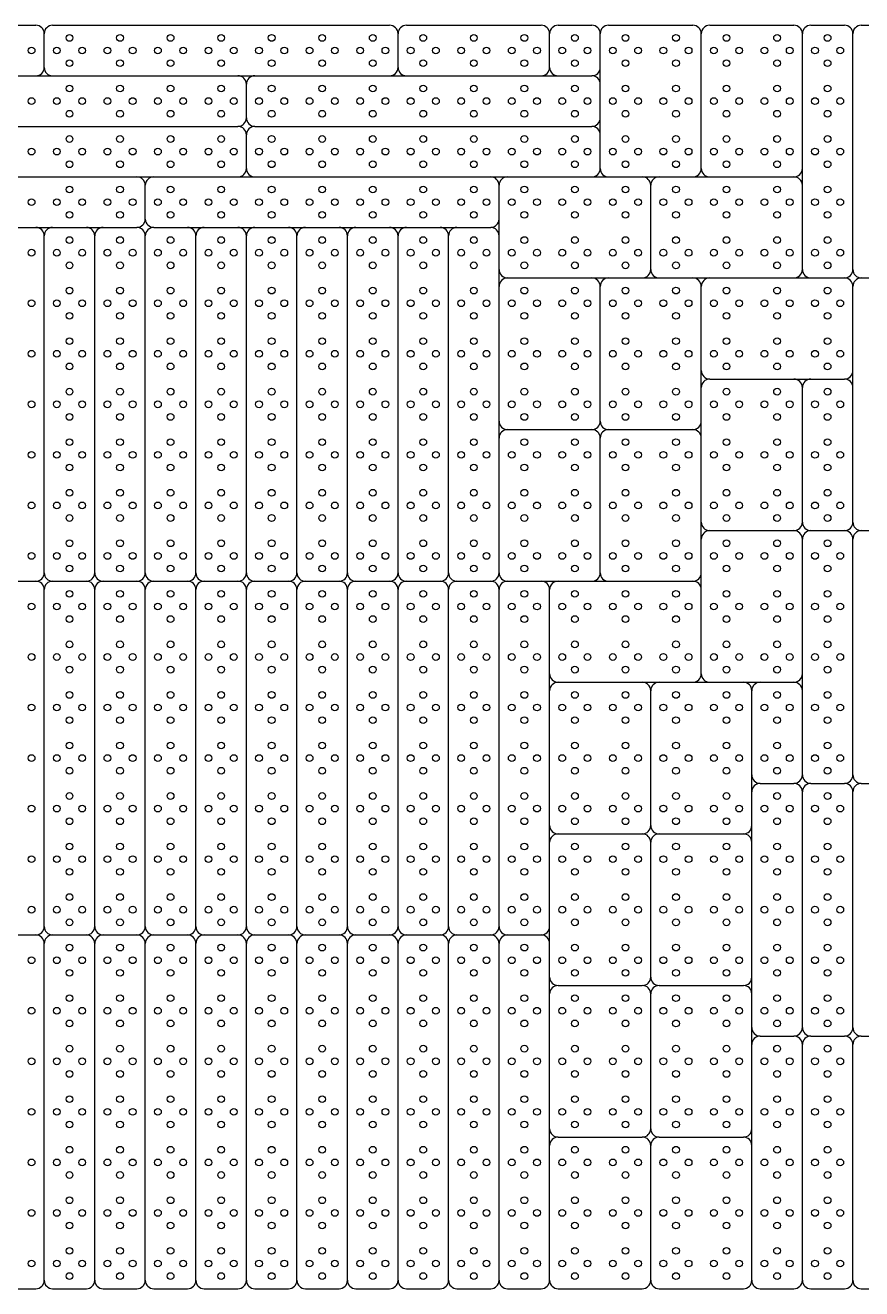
# Model space of a CAD drawing. Header units: millimetres. Extents: x 0 to 12750, y 0 to 750.
# Drawn here: x 11749 to 12245, y 0 to 750 of the extents above; entities that cross this region are included whole.
import ezdxf

# ---------------------------------------------------------------- set-up
doc = ezdxf.new("R2010")
doc.units = ezdxf.units.MM

msp = doc.modelspace()

# ---------------------------------------------------------------- linework, layer by layer
at = {"color": 7}
for p, q in [((11555, 750), (11755, 750)), ((11765, 750), (11965, 750)), ((11975, 750), (12055, 750)), ((12065, 750), (12085, 750)), ((12095, 750), (12145, 750)), ((12155, 750), (12205, 750)), ((12215, 750), (12235, 750)), ((12245, 750), (12265, 750)), ((11760, 725), (11760, 745)), ((11970, 725), (11970, 745)), ((12060, 725), (12060, 745)), ((12090, 725), (12090, 745)), ((12150, 665), (12150, 745)), ((12210, 665), (12210, 745)), ((12240, 605), (12240, 745)), ((11675, 720), (11755, 720)), ((11755, 720), (11765, 720)), ((11765, 720), (11875, 720)), ((11875, 720), (11885, 720)), ((11885, 720), (11965, 720)), ((11965, 720), (11975, 720)), ((11975, 720), (12055, 720)), ((12055, 720), (12065, 720)), ((12065, 720), (12085, 720)), ((12090, 715), (12090, 725)), ((11880, 695), (11880, 715)), ((12090, 695), (12090, 715)), ((11675, 690), (11875, 690)), ((11885, 690), (12085, 690)), ((12090, 685), (12090, 695)), ((11880, 665), (11880, 685)), ((12090, 665), (12090, 685)), ((11675, 660), (11815, 660)), ((11815, 660), (11825, 660)), ((11825, 660), (11875, 660)), ((11875, 660), (11885, 660)), ((11885, 660), (12025, 660)), ((12025, 660), (12035, 660)), ((12035, 660), (12085, 660)), ((12085, 660), (12095, 660)), ((12095, 660), (12115, 660)), ((12115, 660), (12125, 660)), ((12125, 660), (12145, 660)), ((12145, 660), (12155, 660)), ((12155, 660), (12205, 660)), ((12210, 655), (12210, 665)), ((11820, 635), (11820, 655)), ((12030, 635), (12030, 655)), ((12120, 605), (12120, 655)), ((12210, 605), (12210, 655)), ((11735, 630), (11755, 630)), ((11755, 630), (11765, 630)), ((11765, 630), (11785, 630)), ((11785, 630), (11795, 630)), ((11795, 630), (11815, 630)), ((11825, 630), (11845, 630)), ((11845, 630), (11855, 630)), ((11855, 630), (11875, 630)), ((11875, 630), (11885, 630)), ((11885, 630), (11905, 630)), ((11905, 630), (11915, 630)), ((11915, 630), (11935, 630)), ((11935, 630), (11945, 630)), ((11945, 630), (11965, 630)), ((11965, 630), (11975, 630)), ((11975, 630), (11995, 630)), ((11995, 630), (12005, 630)), ((12005, 630), (12025, 630)), ((12030, 625), (12030, 635)), ((11760, 425), (11760, 625)), ((11790, 425), (11790, 625)), ((11820, 425), (11820, 625)), ((11850, 425), (11850, 625)), ((11880, 425), (11880, 625)), ((11910, 425), (11910, 625)), ((11940, 425), (11940, 625)), ((11970, 425), (11970, 625)), ((12000, 425), (12000, 625)), ((12030, 605), (12030, 625)), ((12030, 595), (12030, 605)), ((12035, 600), (12085, 600)), ((12085, 600), (12095, 600)), ((12095, 600), (12115, 600)), ((12115, 600), (12125, 600)), ((12125, 600), (12145, 600)), ((12145, 600), (12155, 600)), ((12155, 600), (12205, 600)), ((12205, 600), (12215, 600)), ((12215, 600), (12235, 600)), ((12245, 600), (12265, 600)), ((12030, 515), (12030, 595)), ((12090, 515), (12090, 595)), ((12150, 545), (12150, 595)), ((12240, 545), (12240, 595)), ((12150, 535), (12150, 545)), ((12155, 540), (12205, 540)), ((12205, 540), (12215, 540)), ((12215, 540), (12235, 540)), ((12240, 535), (12240, 545)), ((12150, 515), (12150, 535)), ((12210, 455), (12210, 535)), ((12240, 455), (12240, 535)), ((12030, 505), (12030, 515)), ((12035, 510), (12085, 510)), ((12095, 510), (12145, 510)), ((12150, 505), (12150, 515)), ((12030, 425), (12030, 505)), ((12090, 425), (12090, 505)), ((12150, 455), (12150, 505)), ((12150, 445), (12150, 455)), ((12155, 450), (12205, 450)), ((12215, 450), (12235, 450)), ((12245, 450), (12265, 450)), ((12150, 425), (12150, 445)), ((12210, 365), (12210, 445)), ((12240, 305), (12240, 445)), ((11735, 420), (11755, 420)), ((11765, 420), (11785, 420)), ((11795, 420), (11815, 420)), ((11825, 420), (11845, 420)), ((11855, 420), (11875, 420)), ((11885, 420), (11905, 420)), ((11915, 420), (11935, 420)), ((11945, 420), (11965, 420)), ((11975, 420), (11995, 420)), ((12005, 420), (12025, 420)), ((12035, 420), (12055, 420)), ((12055, 420), (12065, 420)), ((12065, 420), (12085, 420)), ((12085, 420), (12095, 420)), ((12095, 420), (12145, 420)), ((12150, 415), (12150, 425)), ((11760, 215), (11760, 415)), ((11790, 215), (11790, 415)), ((11820, 215), (11820, 415)), ((11850, 215), (11850, 415)), ((11880, 215), (11880, 415)), ((11910, 215), (11910, 415)), ((11940, 215), (11940, 415)), ((11970, 215), (11970, 415)), ((12000, 215), (12000, 415)), ((12030, 215), (12030, 415)), ((12060, 365), (12060, 415)), ((12150, 365), (12150, 415)), ((12060, 355), (12060, 365)), ((12065, 360), (12115, 360)), ((12115, 360), (12125, 360)), ((12125, 360), (12145, 360)), ((12145, 360), (12155, 360)), ((12155, 360), (12175, 360)), ((12175, 360), (12185, 360)), ((12185, 360), (12205, 360)), ((12210, 355), (12210, 365)), ((12060, 275), (12060, 355)), ((12120, 275), (12120, 355)), ((12180, 305), (12180, 355)), ((12210, 305), (12210, 355)), ((12180, 295), (12180, 305)), ((12185, 300), (12205, 300)), ((12215, 300), (12235, 300)), ((12245, 300), (12265, 300)), ((12180, 275), (12180, 295)), ((12210, 155), (12210, 295)), ((12240, 155), (12240, 295)), ((12060, 265), (12060, 275)), ((12065, 270), (12115, 270)), ((12125, 270), (12175, 270)), ((12180, 265), (12180, 275)), ((12060, 215), (12060, 265)), ((12120, 185), (12120, 265)), ((12180, 185), (12180, 265)), ((11735, 210), (11755, 210)), ((11765, 210), (11785, 210)), ((11795, 210), (11815, 210)), ((11825, 210), (11845, 210)), ((11855, 210), (11875, 210)), ((11885, 210), (11905, 210)), ((11915, 210), (11935, 210)), ((11945, 210), (11965, 210)), ((11975, 210), (11995, 210)), ((12005, 210), (12025, 210)), ((12035, 210), (12055, 210)), ((12060, 205), (12060, 215)), ((11760, 5), (11760, 205)), ((11790, 5), (11790, 205)), ((11820, 5), (11820, 205)), ((11850, 5), (11850, 205)), ((11880, 5), (11880, 205)), ((11910, 5), (11910, 205)), ((11940, 5), (11940, 205)), ((11970, 5), (11970, 205)), ((12000, 5), (12000, 205)), ((12030, 5), (12030, 205)), ((12060, 185), (12060, 205)), ((12060, 175), (12060, 185)), ((12065, 180), (12115, 180)), ((12125, 180), (12175, 180)), ((12180, 175), (12180, 185)), ((12060, 95), (12060, 175)), ((12120, 95), (12120, 175)), ((12180, 155), (12180, 175)), ((12180, 145), (12180, 155)), ((12185, 150), (12205, 150)), ((12215, 150), (12235, 150)), ((12245, 150), (12265, 150)), ((12180, 95), (12180, 145)), ((12210, 5), (12210, 145)), ((12240, 5), (12240, 145)), ((12060, 85), (12060, 95)), ((12065, 90), (12115, 90)), ((12125, 90), (12175, 90)), ((12180, 85), (12180, 95)), ((12060, 5), (12060, 85)), ((12120, 5), (12120, 85)), ((12180, 5), (12180, 85)), ((11735, 0), (11755, 0)), ((11765, 0), (11785, 0)), ((11795, 0), (11815, 0)), ((11825, 0), (11845, 0)), ((11855, 0), (11875, 0)), ((11885, 0), (11905, 0)), ((11915, 0), (11935, 0)), ((11945, 0), (11965, 0)), ((11975, 0), (11995, 0)), ((12005, 0), (12025, 0)), ((12035, 0), (12055, 0)), ((12065, 0), (12115, 0)), ((12125, 0), (12175, 0)), ((12185, 0), (12205, 0)), ((12215, 0), (12235, 0)), ((12245, 0), (12265, 0))]:
    msp.add_line(p, q, dxfattribs=at)
at = {"color": 1}
for centre in [(11775, 742.5), (11805, 742.5), (11835, 742.5), (11865, 742.5), (11895, 742.5), (11925, 742.5), (11955, 742.5), (11985, 742.5), (12015, 742.5), (12045, 742.5), (12075, 742.5), (12105, 742.5), (12135, 742.5), (12165, 742.5), (12195, 742.5), (12225, 742.5), (11752.5, 735), (11767.5, 735), (11782.5, 735), (11797.5, 735), (11812.5, 735), (11827.5, 735), (11842.5, 735), (11857.5, 735), (11872.5, 735), (11887.5, 735), (11902.5, 735), (11917.5, 735), (11932.5, 735), (11947.5, 735), (11962.5, 735), (11977.5, 735), (11992.5, 735), (12007.5, 735), (12022.5, 735), (12037.5, 735), (12052.5, 735), (12067.5, 735), (12082.5, 735), (12097.5, 735), (12112.5, 735), (12127.5, 735), (12142.5, 735), (12157.5, 735), (12172.5, 735), (12187.5, 735), (12202.5, 735), (12217.5, 735), (12232.5, 735), (11775, 727.5), (11805, 727.5), (11835, 727.5), (11865, 727.5), (11895, 727.5), (11925, 727.5), (11955, 727.5), (11985, 727.5), (12015, 727.5), (12045, 727.5), (12075, 727.5), (12105, 727.5), (12135, 727.5), (12165, 727.5), (12195, 727.5), (12225, 727.5), (11775, 712.5), (11805, 712.5), (11835, 712.5), (11865, 712.5), (11895, 712.5), (11925, 712.5), (11955, 712.5), (11985, 712.5), (12015, 712.5), (12045, 712.5), (12075, 712.5), (12105, 712.5), (12135, 712.5), (12165, 712.5), (12195, 712.5), (12225, 712.5), (11752.5, 705), (11767.5, 705), (11782.5, 705), (11797.5, 705), (11812.5, 705), (11827.5, 705), (11842.5, 705), (11857.5, 705), (11872.5, 705), (11887.5, 705), (11902.5, 705), (11917.5, 705), (11932.5, 705), (11947.5, 705), (11962.5, 705), (11977.5, 705), (11992.5, 705), (12007.5, 705), (12022.5, 705), (12037.5, 705), (12052.5, 705), (12067.5, 705), (12082.5, 705), (12097.5, 705), (12112.5, 705), (12127.5, 705), (12142.5, 705), (12157.5, 705), (12172.5, 705), (12187.5, 705), (12202.5, 705), (12217.5, 705), (12232.5, 705), (11775, 697.5), (11805, 697.5), (11835, 697.5), (11865, 697.5), (11895, 697.5), (11925, 697.5), (11955, 697.5), (11985, 697.5), (12015, 697.5), (12045, 697.5), (12075, 697.5), (12105, 697.5), (12135, 697.5), (12165, 697.5), (12195, 697.5), (12225, 697.5), (11775, 682.5), (11805, 682.5), (11835, 682.5), (11865, 682.5), (11895, 682.5), (11925, 682.5), (11955, 682.5), (11985, 682.5), (12015, 682.5), (12045, 682.5), (12075, 682.5), (12105, 682.5), (12135, 682.5), (12165, 682.5), (12195, 682.5), (12225, 682.5), (11752.5, 675), (11767.5, 675), (11782.5, 675), (11797.5, 675), (11812.5, 675), (11827.5, 675), (11842.5, 675), (11857.5, 675), (11872.5, 675), (11887.5, 675), (11902.5, 675), (11917.5, 675), (11932.5, 675), (11947.5, 675), (11962.5, 675), (11977.5, 675), (11992.5, 675), (12007.5, 675), (12022.5, 675), (12037.5, 675), (12052.5, 675), (12067.5, 675), (12082.5, 675), (12097.5, 675), (12112.5, 675), (12127.5, 675), (12142.5, 675), (12157.5, 675), (12172.5, 675), (12187.5, 675), (12202.5, 675), (12217.5, 675), (12232.5, 675), (11775, 667.5), (11805, 667.5), (11835, 667.5), (11865, 667.5), (11895, 667.5), (11925, 667.5), (11955, 667.5), (11985, 667.5), (12015, 667.5), (12045, 667.5), (12075, 667.5), (12105, 667.5), (12135, 667.5), (12165, 667.5), (12195, 667.5), (12225, 667.5), (11775, 652.5), (11805, 652.5), (11835, 652.5), (11865, 652.5), (11895, 652.5), (11925, 652.5), (11955, 652.5), (11985, 652.5), (12015, 652.5), (12045, 652.5), (12075, 652.5), (12105, 652.5), (12135, 652.5), (12165, 652.5), (12195, 652.5), (12225, 652.5), (11752.5, 645), (11767.5, 645), (11782.5, 645), (11797.5, 645), (11812.5, 645), (11827.5, 645), (11842.5, 645), (11857.5, 645), (11872.5, 645), (11887.5, 645), (11902.5, 645), (11917.5, 645), (11932.5, 645), (11947.5, 645), (11962.5, 645), (11977.5, 645), (11992.5, 645), (12007.5, 645), (12022.5, 645), (12037.5, 645), (12052.5, 645), (12067.5, 645), (12082.5, 645), (12097.5, 645), (12112.5, 645), (12127.5, 645), (12142.5, 645), (12157.5, 645), (12172.5, 645), (12187.5, 645), (12202.5, 645), (12217.5, 645), (12232.5, 645), (11775, 637.5), (11805, 637.5), (11835, 637.5), (11865, 637.5), (11895, 637.5), (11925, 637.5), (11955, 637.5), (11985, 637.5), (12015, 637.5), (12045, 637.5), (12075, 637.5), (12105, 637.5), (12135, 637.5), (12165, 637.5), (12195, 637.5), (12225, 637.5), (11775, 622.5), (11805, 622.5), (11835, 622.5), (11865, 622.5), (11895, 622.5), (11925, 622.5), (11955, 622.5), (11985, 622.5), (12015, 622.5), (12045, 622.5), (12075, 622.5), (12105, 622.5), (12135, 622.5), (12165, 622.5), (12195, 622.5), (12225, 622.5), (11752.5, 615), (11767.5, 615), (11782.5, 615), (11797.5, 615), (11812.5, 615), (11827.5, 615), (11842.5, 615), (11857.5, 615), (11872.5, 615), (11887.5, 615), (11902.5, 615), (11917.5, 615), (11932.5, 615), (11947.5, 615), (11962.5, 615), (11977.5, 615), (11992.5, 615), (12007.5, 615), (12022.5, 615), (12037.5, 615), (12052.5, 615), (12067.5, 615), (12082.5, 615), (12097.5, 615), (12112.5, 615), (12127.5, 615), (12142.5, 615), (12157.5, 615), (12172.5, 615), (12187.5, 615), (12202.5, 615), (12217.5, 615), (12232.5, 615), (11775, 607.5), (11805, 607.5), (11835, 607.5), (11865, 607.5), (11895, 607.5), (11925, 607.5), (11955, 607.5), (11985, 607.5), (12015, 607.5), (12045, 607.5), (12075, 607.5), (12105, 607.5), (12135, 607.5), (12165, 607.5), (12195, 607.5), (12225, 607.5), (11775, 592.5), (11805, 592.5), (11835, 592.5), (11865, 592.5), (11895, 592.5), (11925, 592.5), (11955, 592.5), (11985, 592.5), (12015, 592.5), (12045, 592.5), (12075, 592.5), (12105, 592.5), (12135, 592.5), (12165, 592.5), (12195, 592.5), (12225, 592.5), (11752.5, 585), (11767.5, 585), (11782.5, 585), (11797.5, 585), (11812.5, 585), (11827.5, 585), (11842.5, 585), (11857.5, 585), (11872.5, 585), (11887.5, 585), (11902.5, 585), (11917.5, 585), (11932.5, 585), (11947.5, 585), (11962.5, 585), (11977.5, 585), (11992.5, 585), (12007.5, 585), (12022.5, 585), (12037.5, 585), (12052.5, 585), (12067.5, 585), (12082.5, 585), (12097.5, 585), (12112.5, 585), (12127.5, 585), (12142.5, 585), (12157.5, 585), (12172.5, 585), (12187.5, 585), (12202.5, 585), (12217.5, 585), (12232.5, 585), (11775, 577.5), (11805, 577.5), (11835, 577.5), (11865, 577.5), (11895, 577.5), (11925, 577.5), (11955, 577.5), (11985, 577.5), (12015, 577.5), (12045, 577.5), (12075, 577.5), (12105, 577.5), (12135, 577.5), (12165, 577.5), (12195, 577.5), (12225, 577.5), (11775, 562.5), (11805, 562.5), (11835, 562.5), (11865, 562.5), (11895, 562.5), (11925, 562.5), (11955, 562.5), (11985, 562.5), (12015, 562.5), (12045, 562.5), (12075, 562.5), (12105, 562.5), (12135, 562.5), (12165, 562.5), (12195, 562.5), (12225, 562.5), (11752.5, 555), (11767.5, 555), (11782.5, 555), (11797.5, 555), (11812.5, 555), (11827.5, 555), (11842.5, 555), (11857.5, 555), (11872.5, 555), (11887.5, 555), (11902.5, 555), (11917.5, 555), (11932.5, 555), (11947.5, 555), (11962.5, 555), (11977.5, 555), (11992.5, 555), (12007.5, 555), (12022.5, 555), (12037.5, 555), (12052.5, 555), (12067.5, 555), (12082.5, 555), (12097.5, 555), (12112.5, 555), (12127.5, 555), (12142.5, 555), (12157.5, 555), (12172.5, 555), (12187.5, 555), (12202.5, 555), (12217.5, 555), (12232.5, 555), (11775, 547.5), (11805, 547.5), (11835, 547.5), (11865, 547.5), (11895, 547.5), (11925, 547.5), (11955, 547.5), (11985, 547.5), (12015, 547.5), (12045, 547.5), (12075, 547.5), (12105, 547.5), (12135, 547.5), (12165, 547.5), (12195, 547.5), (12225, 547.5), (11775, 532.5), (11805, 532.5), (11835, 532.5), (11865, 532.5), (11895, 532.5), (11925, 532.5), (11955, 532.5), (11985, 532.5), (12015, 532.5), (12045, 532.5), (12075, 532.5), (12105, 532.5), (12135, 532.5), (12165, 532.5), (12195, 532.5), (12225, 532.5), (11752.5, 525), (11767.5, 525), (11782.5, 525), (11797.5, 525), (11812.5, 525), (11827.5, 525), (11842.5, 525), (11857.5, 525), (11872.5, 525), (11887.5, 525), (11902.5, 525), (11917.5, 525), (11932.5, 525), (11947.5, 525), (11962.5, 525), (11977.5, 525), (11992.5, 525), (12007.5, 525), (12022.5, 525), (12037.5, 525), (12052.5, 525), (12067.5, 525), (12082.5, 525), (12097.5, 525), (12112.5, 525), (12127.5, 525), (12142.5, 525), (12157.5, 525), (12172.5, 525), (12187.5, 525), (12202.5, 525), (12217.5, 525), (12232.5, 525), (11775, 517.5), (11805, 517.5), (11835, 517.5), (11865, 517.5), (11895, 517.5), (11925, 517.5), (11955, 517.5), (11985, 517.5), (12015, 517.5), (12045, 517.5), (12075, 517.5), (12105, 517.5), (12135, 517.5), (12165, 517.5), (12195, 517.5), (12225, 517.5), (11775, 502.5), (11805, 502.5), (11835, 502.5), (11865, 502.5), (11895, 502.5), (11925, 502.5), (11955, 502.5), (11985, 502.5), (12015, 502.5), (12045, 502.5), (12075, 502.5), (12105, 502.5), (12135, 502.5), (12165, 502.5), (12195, 502.5), (12225, 502.5), (11752.5, 495), (11767.5, 495), (11782.5, 495), (11797.5, 495), (11812.5, 495), (11827.5, 495), (11842.5, 495), (11857.5, 495), (11872.5, 495), (11887.5, 495), (11902.5, 495), (11917.5, 495), (11932.5, 495), (11947.5, 495), (11962.5, 495), (11977.5, 495), (11992.5, 495), (12007.5, 495), (12022.5, 495), (12037.5, 495), (12052.5, 495), (12067.5, 495), (12082.5, 495), (12097.5, 495), (12112.5, 495), (12127.5, 495), (12142.5, 495), (12157.5, 495), (12172.5, 495), (12187.5, 495), (12202.5, 495), (12217.5, 495), (12232.5, 495), (11775, 487.5), (11805, 487.5), (11835, 487.5), (11865, 487.5), (11895, 487.5), (11925, 487.5), (11955, 487.5), (11985, 487.5), (12015, 487.5), (12045, 487.5), (12075, 487.5), (12105, 487.5), (12135, 487.5), (12165, 487.5), (12195, 487.5), (12225, 487.5), (11775, 472.5), (11805, 472.5), (11835, 472.5), (11865, 472.5), (11895, 472.5), (11925, 472.5), (11955, 472.5), (11985, 472.5), (12015, 472.5), (12045, 472.5), (12075, 472.5), (12105, 472.5), (12135, 472.5), (12165, 472.5), (12195, 472.5), (12225, 472.5), (11752.5, 465), (11767.5, 465), (11782.5, 465), (11797.5, 465), (11812.5, 465), (11827.5, 465), (11842.5, 465), (11857.5, 465), (11872.5, 465), (11887.5, 465), (11902.5, 465), (11917.5, 465), (11932.5, 465), (11947.5, 465), (11962.5, 465), (11977.5, 465), (11992.5, 465), (12007.5, 465), (12022.5, 465), (12037.5, 465), (12052.5, 465), (12067.5, 465), (12082.5, 465), (12097.5, 465), (12112.5, 465), (12127.5, 465), (12142.5, 465), (12157.5, 465), (12172.5, 465), (12187.5, 465), (12202.5, 465), (12217.5, 465), (12232.5, 465), (11775, 457.5), (11805, 457.5), (11835, 457.5), (11865, 457.5), (11895, 457.5), (11925, 457.5), (11955, 457.5), (11985, 457.5), (12015, 457.5), (12045, 457.5), (12075, 457.5), (12105, 457.5), (12135, 457.5), (12165, 457.5), (12195, 457.5), (12225, 457.5), (11775, 442.5), (11805, 442.5), (11835, 442.5), (11865, 442.5), (11895, 442.5), (11925, 442.5), (11955, 442.5), (11985, 442.5), (12015, 442.5), (12045, 442.5), (12075, 442.5), (12105, 442.5), (12135, 442.5), (12165, 442.5), (12195, 442.5), (12225, 442.5), (11752.5, 435), (11767.5, 435), (11782.5, 435), (11797.5, 435), (11812.5, 435), (11827.5, 435), (11842.5, 435), (11857.5, 435), (11872.5, 435), (11887.5, 435), (11902.5, 435), (11917.5, 435), (11932.5, 435), (11947.5, 435), (11962.5, 435), (11977.5, 435), (11992.5, 435), (12007.5, 435), (12022.5, 435), (12037.5, 435), (12052.5, 435), (12067.5, 435), (12082.5, 435), (12097.5, 435), (12112.5, 435), (12127.5, 435), (12142.5, 435), (12157.5, 435), (12172.5, 435), (12187.5, 435), (12202.5, 435), (12217.5, 435), (12232.5, 435), (11775, 427.5), (11805, 427.5), (11835, 427.5), (11865, 427.5), (11895, 427.5), (11925, 427.5), (11955, 427.5), (11985, 427.5), (12015, 427.5), (12045, 427.5), (12075, 427.5), (12105, 427.5), (12135, 427.5), (12165, 427.5), (12195, 427.5), (12225, 427.5), (11775, 412.5), (11805, 412.5), (11835, 412.5), (11865, 412.5), (11895, 412.5), (11925, 412.5), (11955, 412.5), (11985, 412.5), (12015, 412.5), (12045, 412.5), (12075, 412.5), (12105, 412.5), (12135, 412.5), (12165, 412.5), (12195, 412.5), (12225, 412.5), (11752.5, 405), (11767.5, 405), (11782.5, 405), (11797.5, 405), (11812.5, 405), (11827.5, 405), (11842.5, 405), (11857.5, 405), (11872.5, 405), (11887.5, 405), (11902.5, 405), (11917.5, 405), (11932.5, 405), (11947.5, 405), (11962.5, 405), (11977.5, 405), (11992.5, 405), (12007.5, 405), (12022.5, 405), (12037.5, 405), (12052.5, 405), (12067.5, 405), (12082.5, 405), (12097.5, 405), (12112.5, 405), (12127.5, 405), (12142.5, 405), (12157.5, 405), (12172.5, 405), (12187.5, 405), (12202.5, 405), (12217.5, 405), (12232.5, 405), (11775, 397.5), (11805, 397.5), (11835, 397.5), (11865, 397.5), (11895, 397.5), (11925, 397.5), (11955, 397.5), (11985, 397.5), (12015, 397.5), (12045, 397.5), (12075, 397.5), (12105, 397.5), (12135, 397.5), (12165, 397.5), (12195, 397.5), (12225, 397.5), (11775, 382.5), (11805, 382.5), (11835, 382.5), (11865, 382.5), (11895, 382.5), (11925, 382.5), (11955, 382.5), (11985, 382.5), (12015, 382.5), (12045, 382.5), (12075, 382.5), (12105, 382.5), (12135, 382.5), (12165, 382.5), (12195, 382.5), (12225, 382.5), (11752.5, 375), (11767.5, 375), (11782.5, 375), (11797.5, 375), (11812.5, 375), (11827.5, 375), (11842.5, 375), (11857.5, 375), (11872.5, 375), (11887.5, 375), (11902.5, 375), (11917.5, 375), (11932.5, 375), (11947.5, 375), (11962.5, 375), (11977.5, 375), (11992.5, 375), (12007.5, 375), (12022.5, 375), (12037.5, 375), (12052.5, 375), (12067.5, 375), (12082.5, 375), (12097.5, 375), (12112.5, 375), (12127.5, 375), (12142.5, 375), (12157.5, 375), (12172.5, 375), (12187.5, 375), (12202.5, 375), (12217.5, 375), (12232.5, 375), (11775, 367.5), (11805, 367.5), (11835, 367.5), (11865, 367.5), (11895, 367.5), (11925, 367.5), (11955, 367.5), (11985, 367.5), (12015, 367.5), (12045, 367.5), (12075, 367.5), (12105, 367.5), (12135, 367.5), (12165, 367.5), (12195, 367.5), (12225, 367.5), (11775, 352.5), (11805, 352.5), (11835, 352.5), (11865, 352.5), (11895, 352.5), (11925, 352.5), (11955, 352.5), (11985, 352.5), (12015, 352.5), (12045, 352.5), (12075, 352.5), (12105, 352.5), (12135, 352.5), (12165, 352.5), (12195, 352.5), (12225, 352.5), (11752.5, 345), (11767.5, 345), (11782.5, 345), (11797.5, 345), (11812.5, 345), (11827.5, 345), (11842.5, 345), (11857.5, 345), (11872.5, 345), (11887.5, 345), (11902.5, 345), (11917.5, 345), (11932.5, 345), (11947.5, 345), (11962.5, 345), (11977.5, 345), (11992.5, 345), (12007.5, 345), (12022.5, 345), (12037.5, 345), (12052.5, 345), (12067.5, 345), (12082.5, 345), (12097.5, 345), (12112.5, 345), (12127.5, 345), (12142.5, 345), (12157.5, 345), (12172.5, 345), (12187.5, 345), (12202.5, 345), (12217.5, 345), (12232.5, 345), (11775, 337.5), (11805, 337.5), (11835, 337.5), (11865, 337.5), (11895, 337.5), (11925, 337.5), (11955, 337.5), (11985, 337.5), (12015, 337.5), (12045, 337.5), (12075, 337.5), (12105, 337.5), (12135, 337.5), (12165, 337.5), (12195, 337.5), (12225, 337.5), (11775, 322.5), (11805, 322.5), (11835, 322.5), (11865, 322.5), (11895, 322.5), (11925, 322.5), (11955, 322.5), (11985, 322.5), (12015, 322.5), (12045, 322.5), (12075, 322.5), (12105, 322.5), (12135, 322.5), (12165, 322.5), (12195, 322.5), (12225, 322.5), (11752.5, 315), (11767.5, 315), (11782.5, 315), (11797.5, 315), (11812.5, 315), (11827.5, 315), (11842.5, 315), (11857.5, 315), (11872.5, 315), (11887.5, 315), (11902.5, 315), (11917.5, 315), (11932.5, 315), (11947.5, 315), (11962.5, 315), (11977.5, 315), (11992.5, 315), (12007.5, 315), (12022.5, 315), (12037.5, 315), (12052.5, 315), (12067.5, 315), (12082.5, 315), (12097.5, 315), (12112.5, 315), (12127.5, 315), (12142.5, 315), (12157.5, 315), (12172.5, 315), (12187.5, 315), (12202.5, 315), (12217.5, 315), (12232.5, 315), (11775, 307.5), (11805, 307.5), (11835, 307.5), (11865, 307.5), (11895, 307.5), (11925, 307.5), (11955, 307.5), (11985, 307.5), (12015, 307.5), (12045, 307.5), (12075, 307.5), (12105, 307.5), (12135, 307.5), (12165, 307.5), (12195, 307.5), (12225, 307.5), (11775, 292.5), (11805, 292.5), (11835, 292.5), (11865, 292.5), (11895, 292.5), (11925, 292.5), (11955, 292.5), (11985, 292.5), (12015, 292.5), (12045, 292.5), (12075, 292.5), (12105, 292.5), (12135, 292.5), (12165, 292.5), (12195, 292.5), (12225, 292.5), (11752.5, 285), (11767.5, 285), (11782.5, 285), (11797.5, 285), (11812.5, 285), (11827.5, 285), (11842.5, 285), (11857.5, 285), (11872.5, 285), (11887.5, 285), (11902.5, 285), (11917.5, 285), (11932.5, 285), (11947.5, 285), (11962.5, 285), (11977.5, 285), (11992.5, 285), (12007.5, 285), (12022.5, 285), (12037.5, 285), (12052.5, 285), (12067.5, 285), (12082.5, 285), (12097.5, 285), (12112.5, 285), (12127.5, 285), (12142.5, 285), (12157.5, 285), (12172.5, 285), (12187.5, 285), (12202.5, 285), (12217.5, 285), (12232.5, 285), (11775, 277.5), (11805, 277.5), (11835, 277.5), (11865, 277.5), (11895, 277.5), (11925, 277.5), (11955, 277.5), (11985, 277.5), (12015, 277.5), (12045, 277.5), (12075, 277.5), (12105, 277.5), (12135, 277.5), (12165, 277.5), (12195, 277.5), (12225, 277.5), (11775, 262.5), (11805, 262.5), (11835, 262.5), (11865, 262.5), (11895, 262.5), (11925, 262.5), (11955, 262.5), (11985, 262.5), (12015, 262.5), (12045, 262.5), (12075, 262.5), (12105, 262.5), (12135, 262.5), (12165, 262.5), (12195, 262.5), (12225, 262.5), (11752.5, 255), (11767.5, 255), (11782.5, 255), (11797.5, 255), (11812.5, 255), (11827.5, 255), (11842.5, 255), (11857.5, 255), (11872.5, 255), (11887.5, 255), (11902.5, 255), (11917.5, 255), (11932.5, 255), (11947.5, 255), (11962.5, 255), (11977.5, 255), (11992.5, 255), (12007.5, 255), (12022.5, 255), (12037.5, 255), (12052.5, 255), (12067.5, 255), (12082.5, 255), (12097.5, 255), (12112.5, 255), (12127.5, 255), (12142.5, 255), (12157.5, 255), (12172.5, 255), (12187.5, 255), (12202.5, 255), (12217.5, 255), (12232.5, 255), (11775, 247.5), (11805, 247.5), (11835, 247.5), (11865, 247.5), (11895, 247.5), (11925, 247.5), (11955, 247.5), (11985, 247.5), (12015, 247.5), (12045, 247.5), (12075, 247.5), (12105, 247.5), (12135, 247.5), (12165, 247.5), (12195, 247.5), (12225, 247.5), (11775, 232.5), (11805, 232.5), (11835, 232.5), (11865, 232.5), (11895, 232.5), (11925, 232.5), (11955, 232.5), (11985, 232.5), (12015, 232.5), (12045, 232.5), (12075, 232.5), (12105, 232.5), (12135, 232.5), (12165, 232.5), (12195, 232.5), (12225, 232.5), (11752.5, 225), (11767.5, 225), (11782.5, 225), (11797.5, 225), (11812.5, 225), (11827.5, 225), (11842.5, 225), (11857.5, 225), (11872.5, 225), (11887.5, 225), (11902.5, 225), (11917.5, 225), (11932.5, 225), (11947.5, 225), (11962.5, 225), (11977.5, 225), (11992.5, 225), (12007.5, 225), (12022.5, 225), (12037.5, 225), (12052.5, 225), (12067.5, 225), (12082.5, 225), (12097.5, 225), (12112.5, 225), (12127.5, 225), (12142.5, 225), (12157.5, 225), (12172.5, 225), (12187.5, 225), (12202.5, 225), (12217.5, 225), (12232.5, 225), (11775, 217.5), (11805, 217.5), (11835, 217.5), (11865, 217.5), (11895, 217.5), (11925, 217.5), (11955, 217.5), (11985, 217.5), (12015, 217.5), (12045, 217.5), (12075, 217.5), (12105, 217.5), (12135, 217.5), (12165, 217.5), (12195, 217.5), (12225, 217.5), (11775, 202.5), (11805, 202.5), (11835, 202.5), (11865, 202.5), (11895, 202.5), (11925, 202.5), (11955, 202.5), (11985, 202.5), (12015, 202.5), (12045, 202.5), (12075, 202.5), (12105, 202.5), (12135, 202.5), (12165, 202.5), (12195, 202.5), (12225, 202.5), (11752.5, 195), (11767.5, 195), (11782.5, 195), (11797.5, 195), (11812.5, 195), (11827.5, 195), (11842.5, 195), (11857.5, 195), (11872.5, 195), (11887.5, 195), (11902.5, 195), (11917.5, 195), (11932.5, 195), (11947.5, 195), (11962.5, 195), (11977.5, 195), (11992.5, 195), (12007.5, 195), (12022.5, 195), (12037.5, 195), (12052.5, 195), (12067.5, 195), (12082.5, 195), (12097.5, 195), (12112.5, 195), (12127.5, 195), (12142.5, 195), (12157.5, 195), (12172.5, 195), (12187.5, 195), (12202.5, 195), (12217.5, 195), (12232.5, 195), (11775, 187.5), (11805, 187.5), (11835, 187.5), (11865, 187.5), (11895, 187.5), (11925, 187.5), (11955, 187.5), (11985, 187.5), (12015, 187.5), (12045, 187.5), (12075, 187.5), (12105, 187.5), (12135, 187.5), (12165, 187.5), (12195, 187.5), (12225, 187.5), (11775, 172.5), (11805, 172.5), (11835, 172.5), (11865, 172.5), (11895, 172.5), (11925, 172.5), (11955, 172.5), (11985, 172.5), (12015, 172.5), (12045, 172.5), (12075, 172.5), (12105, 172.5), (12135, 172.5), (12165, 172.5), (12195, 172.5), (12225, 172.5), (11752.5, 165), (11767.5, 165), (11782.5, 165), (11797.5, 165), (11812.5, 165), (11827.5, 165), (11842.5, 165), (11857.5, 165), (11872.5, 165), (11887.5, 165), (11902.5, 165), (11917.5, 165), (11932.5, 165), (11947.5, 165), (11962.5, 165), (11977.5, 165), (11992.5, 165), (12007.5, 165), (12022.5, 165), (12037.5, 165), (12052.5, 165), (12067.5, 165), (12082.5, 165), (12097.5, 165), (12112.5, 165), (12127.5, 165), (12142.5, 165), (12157.5, 165), (12172.5, 165), (12187.5, 165), (12202.5, 165), (12217.5, 165), (12232.5, 165), (11775, 157.5), (11805, 157.5), (11835, 157.5), (11865, 157.5), (11895, 157.5), (11925, 157.5), (11955, 157.5), (11985, 157.5), (12015, 157.5), (12045, 157.5), (12075, 157.5), (12105, 157.5), (12135, 157.5), (12165, 157.5), (12195, 157.5), (12225, 157.5), (11775, 142.5), (11805, 142.5), (11835, 142.5), (11865, 142.5), (11895, 142.5), (11925, 142.5), (11955, 142.5), (11985, 142.5), (12015, 142.5), (12045, 142.5), (12075, 142.5), (12105, 142.5), (12135, 142.5), (12165, 142.5), (12195, 142.5), (12225, 142.5), (11752.5, 135), (11767.5, 135), (11782.5, 135), (11797.5, 135), (11812.5, 135), (11827.5, 135), (11842.5, 135), (11857.5, 135), (11872.5, 135), (11887.5, 135), (11902.5, 135), (11917.5, 135), (11932.5, 135), (11947.5, 135), (11962.5, 135), (11977.5, 135), (11992.5, 135), (12007.5, 135), (12022.5, 135), (12037.5, 135), (12052.5, 135), (12067.5, 135), (12082.5, 135), (12097.5, 135), (12112.5, 135), (12127.5, 135), (12142.5, 135), (12157.5, 135), (12172.5, 135), (12187.5, 135), (12202.5, 135), (12217.5, 135), (12232.5, 135), (11775, 127.5), (11805, 127.5), (11835, 127.5), (11865, 127.5), (11895, 127.5), (11925, 127.5), (11955, 127.5), (11985, 127.5), (12015, 127.5), (12045, 127.5), (12075, 127.5), (12105, 127.5), (12135, 127.5), (12165, 127.5), (12195, 127.5), (12225, 127.5), (11775, 112.5), (11805, 112.5), (11835, 112.5), (11865, 112.5), (11895, 112.5), (11925, 112.5), (11955, 112.5), (11985, 112.5), (12015, 112.5), (12045, 112.5), (12075, 112.5), (12105, 112.5), (12135, 112.5), (12165, 112.5), (12195, 112.5), (12225, 112.5), (11752.5, 105), (11767.5, 105), (11782.5, 105), (11797.5, 105), (11812.5, 105), (11827.5, 105), (11842.5, 105), (11857.5, 105), (11872.5, 105), (11887.5, 105), (11902.5, 105), (11917.5, 105), (11932.5, 105), (11947.5, 105), (11962.5, 105), (11977.5, 105), (11992.5, 105), (12007.5, 105), (12022.5, 105), (12037.5, 105), (12052.5, 105), (12067.5, 105), (12082.5, 105), (12097.5, 105), (12112.5, 105), (12127.5, 105), (12142.5, 105), (12157.5, 105), (12172.5, 105), (12187.5, 105), (12202.5, 105), (12217.5, 105), (12232.5, 105), (11775, 97.5), (11805, 97.5), (11835, 97.5), (11865, 97.5), (11895, 97.5), (11925, 97.5), (11955, 97.5), (11985, 97.5), (12015, 97.5), (12045, 97.5), (12075, 97.5), (12105, 97.5), (12135, 97.5), (12165, 97.5), (12195, 97.5), (12225, 97.5), (11775, 82.5), (11805, 82.5), (11835, 82.5), (11865, 82.5), (11895, 82.5), (11925, 82.5), (11955, 82.5), (11985, 82.5), (12015, 82.5), (12045, 82.5), (12075, 82.5), (12105, 82.5), (12135, 82.5), (12165, 82.5), (12195, 82.5), (12225, 82.5), (11752.5, 75), (11767.5, 75), (11782.5, 75), (11797.5, 75), (11812.5, 75), (11827.5, 75), (11842.5, 75), (11857.5, 75), (11872.5, 75), (11887.5, 75), (11902.5, 75), (11917.5, 75), (11932.5, 75), (11947.5, 75), (11962.5, 75), (11977.5, 75), (11992.5, 75), (12007.5, 75), (12022.5, 75), (12037.5, 75), (12052.5, 75), (12067.5, 75), (12082.5, 75), (12097.5, 75), (12112.5, 75), (12127.5, 75), (12142.5, 75), (12157.5, 75), (12172.5, 75), (12187.5, 75), (12202.5, 75), (12217.5, 75), (12232.5, 75), (11775, 67.5), (11805, 67.5), (11835, 67.5), (11865, 67.5), (11895, 67.5), (11925, 67.5), (11955, 67.5), (11985, 67.5), (12015, 67.5), (12045, 67.5), (12075, 67.5), (12105, 67.5), (12135, 67.5), (12165, 67.5), (12195, 67.5), (12225, 67.5), (11775, 52.5), (11805, 52.5), (11835, 52.5), (11865, 52.5), (11895, 52.5), (11925, 52.5), (11955, 52.5), (11985, 52.5), (12015, 52.5), (12045, 52.5), (12075, 52.5), (12105, 52.5), (12135, 52.5), (12165, 52.5), (12195, 52.5), (12225, 52.5), (11752.5, 45), (11767.5, 45), (11782.5, 45), (11797.5, 45), (11812.5, 45), (11827.5, 45), (11842.5, 45), (11857.5, 45), (11872.5, 45), (11887.5, 45), (11902.5, 45), (11917.5, 45), (11932.5, 45), (11947.5, 45), (11962.5, 45), (11977.5, 45), (11992.5, 45), (12007.5, 45), (12022.5, 45), (12037.5, 45), (12052.5, 45), (12067.5, 45), (12082.5, 45), (12097.5, 45), (12112.5, 45), (12127.5, 45), (12142.5, 45), (12157.5, 45), (12172.5, 45), (12187.5, 45), (12202.5, 45), (12217.5, 45), (12232.5, 45), (11775, 37.5), (11805, 37.5), (11835, 37.5), (11865, 37.5), (11895, 37.5), (11925, 37.5), (11955, 37.5), (11985, 37.5), (12015, 37.5), (12045, 37.5), (12075, 37.5), (12105, 37.5), (12135, 37.5), (12165, 37.5), (12195, 37.5), (12225, 37.5), (11775, 22.5), (11805, 22.5), (11835, 22.5), (11865, 22.5), (11895, 22.5), (11925, 22.5), (11955, 22.5), (11985, 22.5), (12015, 22.5), (12045, 22.5), (12075, 22.5), (12105, 22.5), (12135, 22.5), (12165, 22.5), (12195, 22.5), (12225, 22.5), (11752.5, 15), (11767.5, 15), (11782.5, 15), (11797.5, 15), (11812.5, 15), (11827.5, 15), (11842.5, 15), (11857.5, 15), (11872.5, 15), (11887.5, 15), (11902.5, 15), (11917.5, 15), (11932.5, 15), (11947.5, 15), (11962.5, 15), (11977.5, 15), (11992.5, 15), (12007.5, 15), (12022.5, 15), (12037.5, 15), (12052.5, 15), (12067.5, 15), (12082.5, 15), (12097.5, 15), (12112.5, 15), (12127.5, 15), (12142.5, 15), (12157.5, 15), (12172.5, 15), (12187.5, 15), (12202.5, 15), (12217.5, 15), (12232.5, 15), (11775, 7.5), (11805, 7.5), (11835, 7.5), (11865, 7.5), (11895, 7.5), (11925, 7.5), (11955, 7.5), (11985, 7.5), (12015, 7.5), (12045, 7.5), (12075, 7.5), (12105, 7.5), (12135, 7.5), (12165, 7.5), (12195, 7.5), (12225, 7.5)]:
    msp.add_circle(centre, 2, dxfattribs=at)
at = {"color": 7}
for centre, start, end in [((11755, 745), 0, 90), ((11765, 745), 90, 180), ((11965, 745), 0, 90), ((11975, 745), 90, 180), ((12055, 745), 0, 90), ((12065, 745), 90, 180), ((12085, 745), 0, 90), ((12095, 745), 90, 180), ((12145, 745), 0, 90), ((12155, 745), 90, 180), ((12205, 745), 0, 90), ((12215, 745), 90, 180), ((12235, 745), 0, 90), ((12245, 745), 90, 180), ((11755, 725), -90, 0), ((11765, 725), -180, -90), ((11875, 715), 0, 90), ((11885, 715), 90, 180), ((11965, 725), -90, 0), ((11975, 725), -180, -90), ((12055, 725), -90, 0), ((12065, 725), 180, 270), ((12085, 725), -90, 0), ((12085, 715), 0, 90), ((11875, 695), -90, 0), ((11875, 685), 0, 90), ((11885, 695), -180, -90), ((11885, 685), 90, 180), ((12085, 695), -90, 0), ((12085, 685), 0, 90), ((11815, 655), 0, 90), ((11825, 655), 90, 180), ((11875, 665), -90, 0), ((11885, 665), -180, -90), ((12025, 655), 0, 90), ((12035, 655), 90, 180), ((12085, 665), -90, 0), ((12095, 665), 180, 270), ((12115, 655), 0, 90), ((12125, 655), 90, 180), ((12145, 665), -90, 0), ((12155, 665), 180, 270), ((12205, 665), -90, 0), ((12205, 655), 0, 90), ((11755, 625), 0, 90), ((11765, 625), 90, 180), ((11785, 625), 0, 90), ((11795, 625), 90, 180), ((11815, 635), -90, 0), ((11815, 625), 0, 90), ((11825, 635), -180, -90), ((11825, 625), 90, 180), ((11845, 625), 0, 90), ((11855, 625), 90, 180), ((11875, 625), 0, 90), ((11885, 625), 90, 180), ((11905, 625), 0, 90), ((11915, 625), 90, 180), ((11935, 625), 0, 90), ((11945, 625), 90, 180), ((11965, 625), 0, 90), ((11975, 625), 90, 180), ((11995, 625), 0, 90), ((12005, 625), 90, 180), ((12025, 635), -90, 0), ((12025, 625), 0, 90), ((12035, 605), -180, -90), ((12035, 595), 90, 180), ((12085, 595), 0, 90), ((12095, 595), 90, 180), ((12115, 605), -90, 0), ((12125, 605), -180, -90), ((12145, 595), 0, 90), ((12155, 595), 90, 180), ((12205, 605), -90, 0), ((12215, 605), 180, 270), ((12235, 605), -90, 0), ((12235, 595), 0, 90), ((12245, 605), 180, 270), ((12245, 595), 90, 180), ((12155, 545), -180, -90), ((12155, 535), 90, 180), ((12205, 535), 0, 90), ((12215, 535), 90, 180), ((12235, 545), -90, 0), ((12235, 535), 0, 90), ((12035, 515), 180, 270), ((12035, 505), 90, 180), ((12085, 515), -90, 0), ((12085, 505), 0, 90), ((12095, 515), 180, 270), ((12095, 505), 90, 180), ((12145, 515), -90, 0), ((12145, 505), 0, 90), ((12155, 455), 180, 270), ((12155, 445), 90, 180), ((12205, 455), -90, 0), ((12205, 445), 0, 90), ((12215, 455), 180, 270), ((12215, 445), 90, 180), ((12235, 455), -90, 0), ((12235, 445), 0, 90), ((12245, 455), 180, 270), ((12245, 445), 90, 180), ((11755, 425), -90, 0), ((11755, 415), 0, 90), ((11765, 425), 180, 270), ((11765, 415), 90, 180), ((11785, 425), -90, 0), ((11785, 415), 0, 90), ((11795, 425), 180, 270), ((11795, 415), 90, 180), ((11815, 425), -90, 0), ((11815, 415), 0, 90), ((11825, 425), 180, 270), ((11825, 415), 90, 180), ((11845, 425), -90, 0), ((11845, 415), 0, 90), ((11855, 425), 180, 270), ((11855, 415), 90, 180), ((11875, 425), -90, 0), ((11875, 415), 0, 90), ((11885, 425), 180, 270), ((11885, 415), 90, 180), ((11905, 425), -90, 0), ((11905, 415), 0, 90), ((11915, 425), 180, 270), ((11915, 415), 90, 180), ((11935, 425), -90, 0), ((11935, 415), 0, 90), ((11945, 425), 180, 270), ((11945, 415), 90, 180), ((11965, 425), -90, 0), ((11965, 415), 0, 90), ((11975, 425), 180, 270), ((11975, 415), 90, 180), ((11995, 425), -90, 0), ((11995, 415), 0, 90), ((12005, 425), 180, 270), ((12005, 415), 90, 180), ((12025, 425), -90, 0), ((12025, 415), 0, 90), ((12035, 425), 180, 270), ((12035, 415), 90, 180), ((12055, 415), 0, 90), ((12065, 415), 90, 180), ((12085, 425), -90, 0), ((12095, 425), 180, 270), ((12145, 425), -90, 0), ((12145, 415), 0, 90), ((12065, 365), -180, -90), ((12065, 355), 90, 180), ((12115, 355), 0, 90), ((12125, 355), 90, 180), ((12145, 365), -90, 0), ((12155, 365), 180, 270), ((12175, 355), 0, 90), ((12185, 355), 90, 180), ((12205, 365), -90, 0), ((12205, 355), 0, 90), ((12185, 305), 180, 270), ((12185, 295), 90, 180), ((12205, 305), -90, 0), ((12205, 295), 0, 90), ((12215, 305), 180, 270), ((12215, 295), 90, 180), ((12235, 305), -90, 0), ((12235, 295), 0, 90), ((12245, 305), 180, 270), ((12245, 295), 90, 180), ((12065, 275), 180, 270), ((12065, 265), 90, 180), ((12115, 275), -90, 0), ((12115, 265), 0, 90), ((12125, 275), 180, 270), ((12125, 265), 90, 180), ((12175, 275), -90, 0), ((12175, 265), 0, 90), ((11755, 215), -90, 0), ((11755, 205), 0, 90), ((11765, 215), 180, 270), ((11765, 205), 90, 180), ((11785, 215), -90, 0), ((11785, 205), 0, 90), ((11795, 215), 180, 270), ((11795, 205), 90, 180), ((11815, 215), -90, 0), ((11815, 205), 0, 90), ((11825, 215), 180, 270), ((11825, 205), 90, 180), ((11845, 215), -90, 0), ((11845, 205), 0, 90), ((11855, 215), 180, 270), ((11855, 205), 90, 180), ((11875, 215), -90, 0), ((11875, 205), 0, 90), ((11885, 215), 180, 270), ((11885, 205), 90, 180), ((11905, 215), -90, 0), ((11905, 205), 0, 90), ((11915, 215), 180, 270), ((11915, 205), 90, 180), ((11935, 215), -90, 0), ((11935, 205), 0, 90), ((11945, 215), 180, 270), ((11945, 205), 90, 180), ((11965, 215), -90, 0), ((11965, 205), 0, 90), ((11975, 215), 180, 270), ((11975, 205), 90, 180), ((11995, 215), -90, 0), ((11995, 205), 0, 90), ((12005, 215), 180, 270), ((12005, 205), 90, 180), ((12025, 215), -90, 0), ((12025, 205), 0, 90), ((12035, 215), 180, 270), ((12035, 205), 90, 180), ((12055, 215), -90, 0), ((12055, 205), 0, 90), ((12065, 185), 180, 270), ((12065, 175), 90, 180), ((12115, 185), -90, 0), ((12115, 175), 0, 90), ((12125, 185), 180, 270), ((12125, 175), 90, 180), ((12175, 185), -90, 0), ((12175, 175), 0, 90), ((12185, 155), 180, 270), ((12185, 145), 90, 180), ((12205, 155), -90, 0), ((12205, 145), 0, 90), ((12215, 155), 180, 270), ((12215, 145), 90, 180), ((12235, 155), -90, 0), ((12235, 145), 0, 90), ((12245, 155), 180, 270), ((12245, 145), 90, 180), ((12065, 95), 180, 270), ((12065, 85), 90, 180), ((12115, 95), -90, 0), ((12115, 85), 0, 90), ((12125, 95), 180, 270), ((12125, 85), 90, 180), ((12175, 95), -90, 0), ((12175, 85), 0, 90), ((11755, 5), -90, 0), ((11765, 5), 180, 270), ((11785, 5), -90, 0), ((11795, 5), 180, 270), ((11815, 5), -90, 0), ((11825, 5), 180, 270), ((11845, 5), -90, 0), ((11855, 5), 180, 270), ((11875, 5), -90, 0), ((11885, 5), 180, 270), ((11905, 5), -90, 0), ((11915, 5), 180, 270), ((11935, 5), -90, 0), ((11945, 5), 180, 270), ((11965, 5), -90, 0), ((11975, 5), 180, 270), ((11995, 5), -90, 0), ((12005, 5), 180, 270), ((12025, 5), -90, 0), ((12035, 5), 180, 270), ((12055, 5), -90, 0), ((12065, 5), 180, 270), ((12115, 5), -90, 0), ((12125, 5), 180, 270), ((12175, 5), -90, 0), ((12185, 5), 180, 270), ((12205, 5), -90, 0), ((12215, 5), 180, 270), ((12235, 5), -90, 0), ((12245, 5), 180, 270)]:
    msp.add_arc(centre, 5, start, end, dxfattribs=at)

doc.saveas('drawing.dxf')
